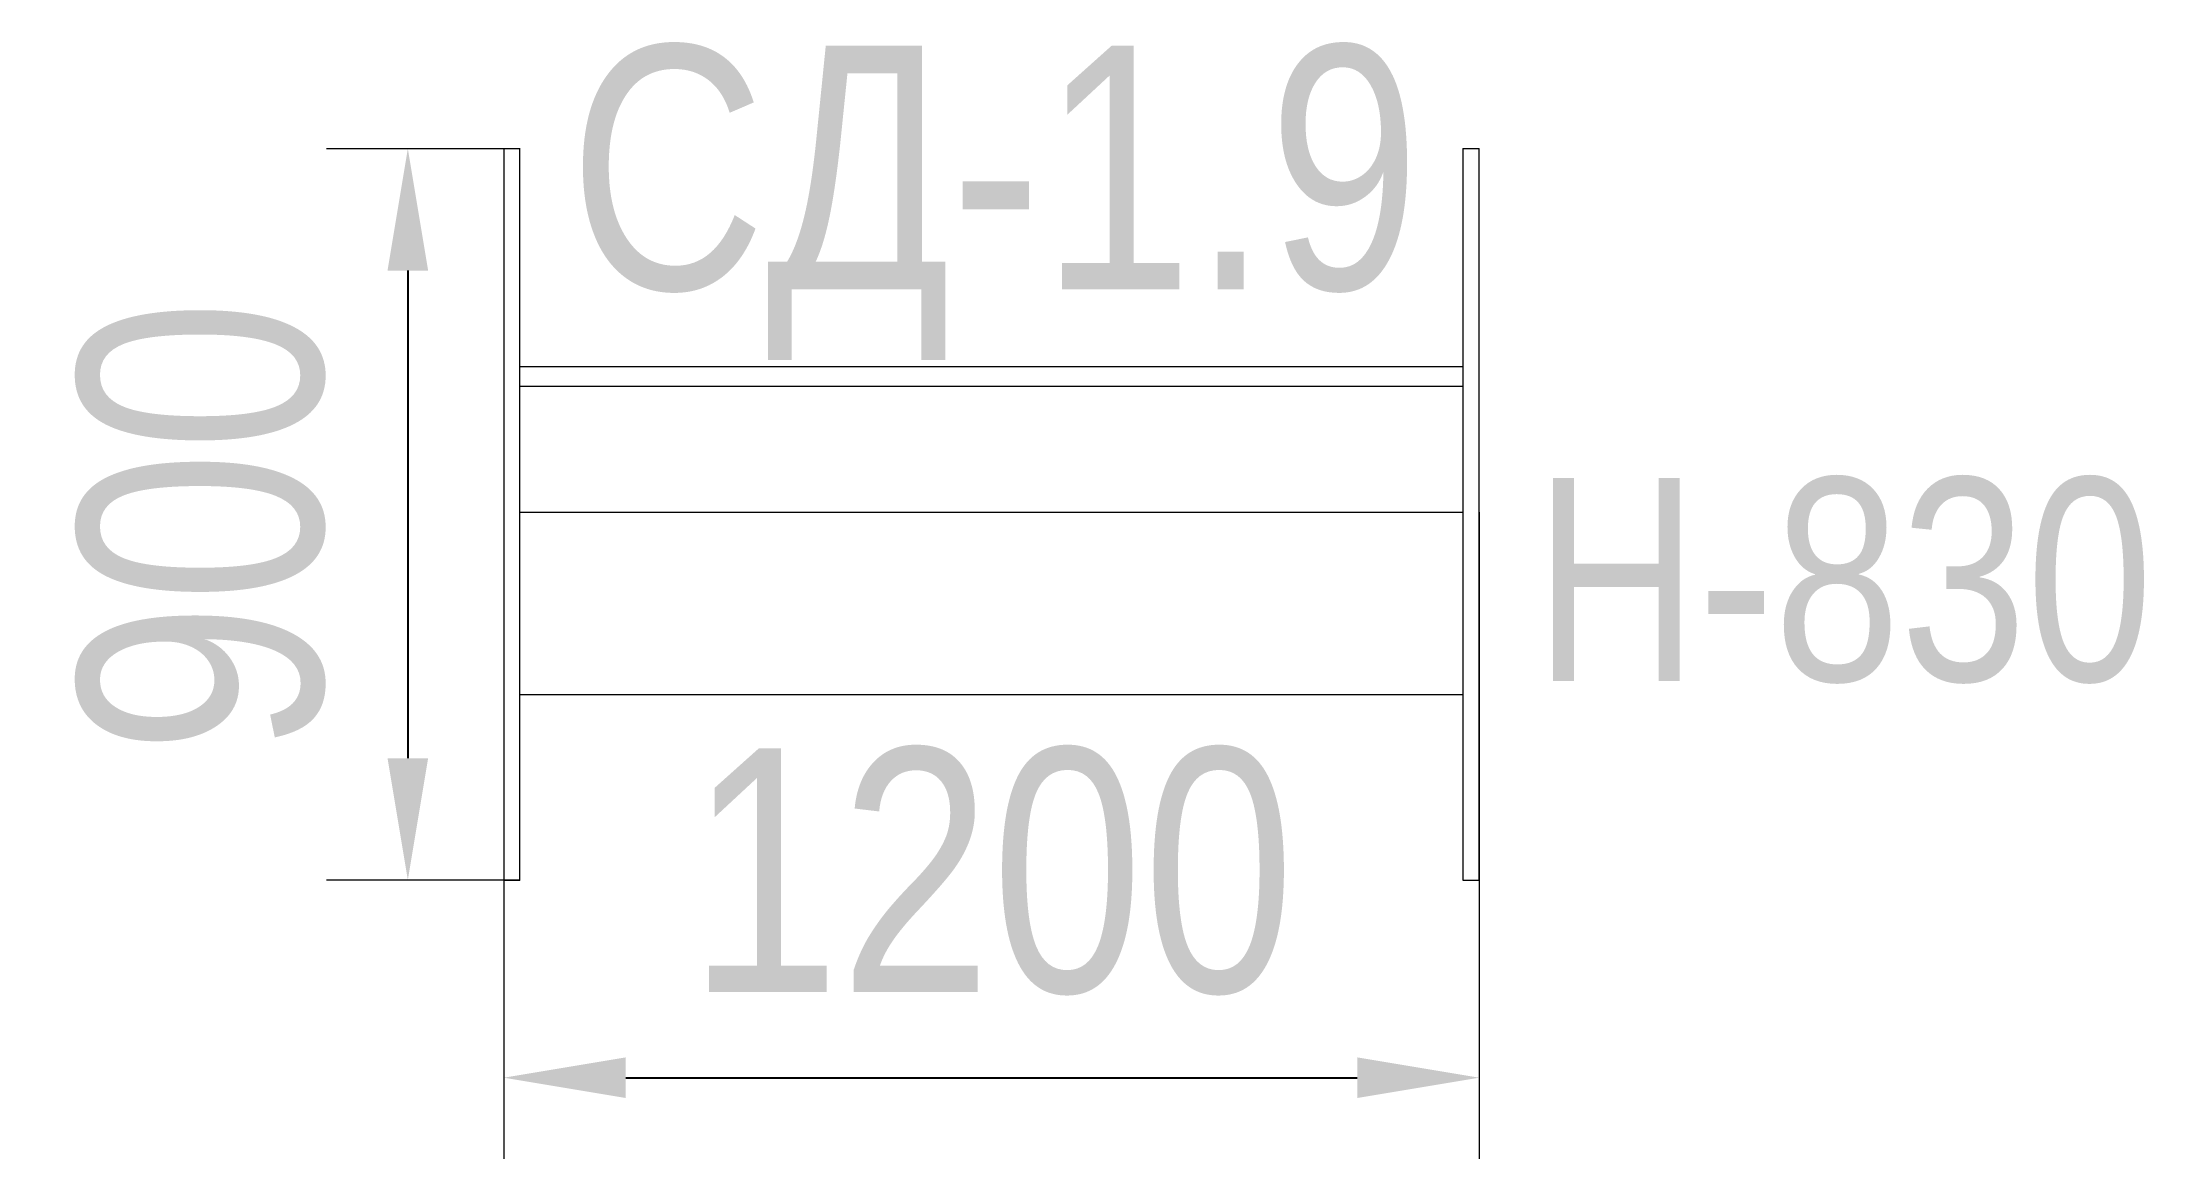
# Model space of a CAD drawing. Header units: millimetres. Extents: x -1068 to 1518, y -708 to 666.
import ezdxf

# ---------------------------------------------------------------- set-up
doc = ezdxf.new("R2010")
doc.units = ezdxf.units.MM
for name, color, linetype in [('DIKOM_АРТИКУЛ', 7, 'Continuous'), ('DIKOM_ОБЪЕКТ', 7, 'Continuous'), ('DIKOM_РАЗМЕР_ОБЪЕКТА', 7, 'Continuous')]:
    doc.layers.add(name, color=color, linetype=linetype)
doc.styles.add('style1', font='arialbd.ttf', dxfattribs={"width": 0.8})
doc.dimstyles.new('1-50', dxfattribs={"dimtxt": 300, "dimasz": 150, "dimexe": 100, "dimexo": 0, "dimgap": 100, "dimtad": 1, "dimtxsty": 'style1', "dimcen": 200, "dimclrd": 7, "dimclre": 7, "dimclrt": 7, "dimadec": 1, "dimazin": 2, "dimtfac": 1, "dimtmove": 0, "dimatfit": 2, "dimfxl": 0, "dimlwd": 25, "dimlwe": 18, "dimarcsym": 0})

# ---------------------------------------------------------------- blocks, each defined once
blk = doc.blocks.new('*D0')
at = {"layer": 'Defpoints', "color": 0, "transparency": 16777216}
for p in [(700.1, 87.4), (-499.9, 48.7), (700.1, -608.4)]:
    blk.add_point(p, dxfattribs=at)
at = {"layer": 'DIKOM_РАЗМЕР_ОБЪЕКТА', "color": 7, "lineweight": 18, "transparency": 16777216}
for p, q in [((700.1, 87.4), (700.1, -708.4)), ((-499.9, 48.7), (-499.9, -708.4))]:
    blk.add_line(p, q, dxfattribs=at)
at = {"layer": 'DIKOM_РАЗМЕР_ОБЪЕКТА', "color": 7, "lineweight": 25, "transparency": 16777216}
blk.add_line((-349.9, -608.4), (550.1, -608.4), dxfattribs=at)
at = {"layer": 'DIKOM_РАЗМЕР_ОБЪЕКТА', "color": 7, "transparency": 16777216}
for points in [[(-349.9, -583.4), (-349.9, -633.4), (-499.9, -608.4)], [(550.1, -583.4), (550.1, -633.4), (700.1, -608.4)]]:
    blk.add_solid(points, dxfattribs=at)
at = {"layer": 'DIKOM_РАЗМЕР_ОБЪЕКТА', "color": 7, "transparency": 16777216, "insert": (100.1, -355.2), "char_height": 300, "attachment_point": 5, "style": 'style1'}
blk.add_mtext('{\\fArial|b0|i0|c204|p34;1200}', dxfattribs=at)
blk = doc.blocks.new('*D1')
at = {"layer": 'Defpoints', "color": 0, "transparency": 16777216}
for p in [(-479.9, 534.8), (-617.9, -365.2), (-479.9, -365.2)]:
    blk.add_point(p, dxfattribs=at)
at = {"layer": 'DIKOM_РАЗМЕР_ОБЪЕКТА', "color": 7, "lineweight": 18, "transparency": 16777216}
for p, q in [((-479.9, 534.8), (-717.9, 534.8)), ((-479.9, -365.2), (-717.9, -365.2))]:
    blk.add_line(p, q, dxfattribs=at)
at = {"layer": 'DIKOM_РАЗМЕР_ОБЪЕКТА', "color": 7, "lineweight": 25, "transparency": 16777216}
blk.add_line((-617.9, 384.8), (-617.9, -215.2), dxfattribs=at)
at = {"layer": 'DIKOM_РАЗМЕР_ОБЪЕКТА', "color": 7, "transparency": 16777216}
for points in [[(-642.9, 384.8), (-592.9, 384.8), (-617.9, 534.8)], [(-642.9, -215.2), (-592.9, -215.2), (-617.9, -365.2)]]:
    blk.add_solid(points, dxfattribs=at)
at = {"layer": 'DIKOM_РАЗМЕР_ОБЪЕКТА', "color": 7, "transparency": 16777216, "insert": (-871.1, 69.5), "char_height": 300, "attachment_point": 5, "rotation": 90, "style": 'style1'}
blk.add_mtext('{\\fArial|b0|i0|c204|p34;900}', dxfattribs=at)

msp = doc.modelspace()

# ---------------------------------------------------------------- linework, layer by layer
at = {"layer": 'DIKOM_ОБЪЕКТ', "color": 7, "lineweight": 15}
for p, q in [((-499.904, 534.845), (-499.904, -365.155)), ((-499.904, 534.845), (-479.904, 534.845)), ((-479.904, -365.155), (-479.904, 534.845)), ((680.096, 534.845), (680.096, -365.155)), ((680.096, 534.845), (700.096, 534.845)), ((700.096, -365.155), (700.096, 534.845)), ((-479.904, 266.829), (680.096, 266.829)), ((-479.904, 242.375), (680.096, 242.375)), ((-479.904, 87.5), (680.096, 87.5)), ((-479.904, -136.661), (680.096, -136.661)), ((-499.904, -365.155), (-479.904, -365.155)), ((680.096, -365.155), (700.096, -365.155))]:
    msp.add_line(p, q, dxfattribs=at)

# ---------------------------------------------------------------- texts
at = {"layer": 'DIKOM_АРТИКУЛ', "insert": (-419.5, 661.585), "char_height": 300, "width": 1668.50802, "attachment_point": 1, "style": 'style1'}
msp.add_mtext('{\\fArial|b0|i0|c204|p34;СД-1.9}', dxfattribs=at)
at = {"layer": 'DIKOM_РАЗМЕР_ОБЪЕКТА', "insert": (768, 129.751), "char_height": 250, "width": 707.55089, "attachment_point": 1, "style": 'style1'}
msp.add_mtext('{\\fArial|b0|i0|c204|p34;H-830}', dxfattribs=at)

# ---------------------------------------------------------------- dimensions: what is measured, and where the dimension line sits
at = {"layer": 'DIKOM_РАЗМЕР_ОБЪЕКТА'}
dim = msp.add_linear_dim(base=(-617.881, -365.155), p1=(-479.904, 534.845), p2=(-479.904, -365.155), angle=90, text='{\\fArial|b0|i0|c204|p34;<>}', dimstyle='1-50', dxfattribs=at)
dim.commit()
dim.dimension.update_dxf_attribs({"geometry": '*D1', "text_midpoint": (-617.881, 69.487), "dimtype": 160})
dim = msp.add_linear_dim(base=(700.096, -608.415), p1=(-499.904, 48.719), p2=(700.096, 87.355), text='{\\fArial|b0|i0|c204|p34;<>}', dimstyle='1-50', dxfattribs=at)
dim.commit()
dim.dimension.update_dxf_attribs({"geometry": '*D0', "text_midpoint": (100.096, -608.415), "dimtype": 160})

doc.saveas('drawing.dxf')
